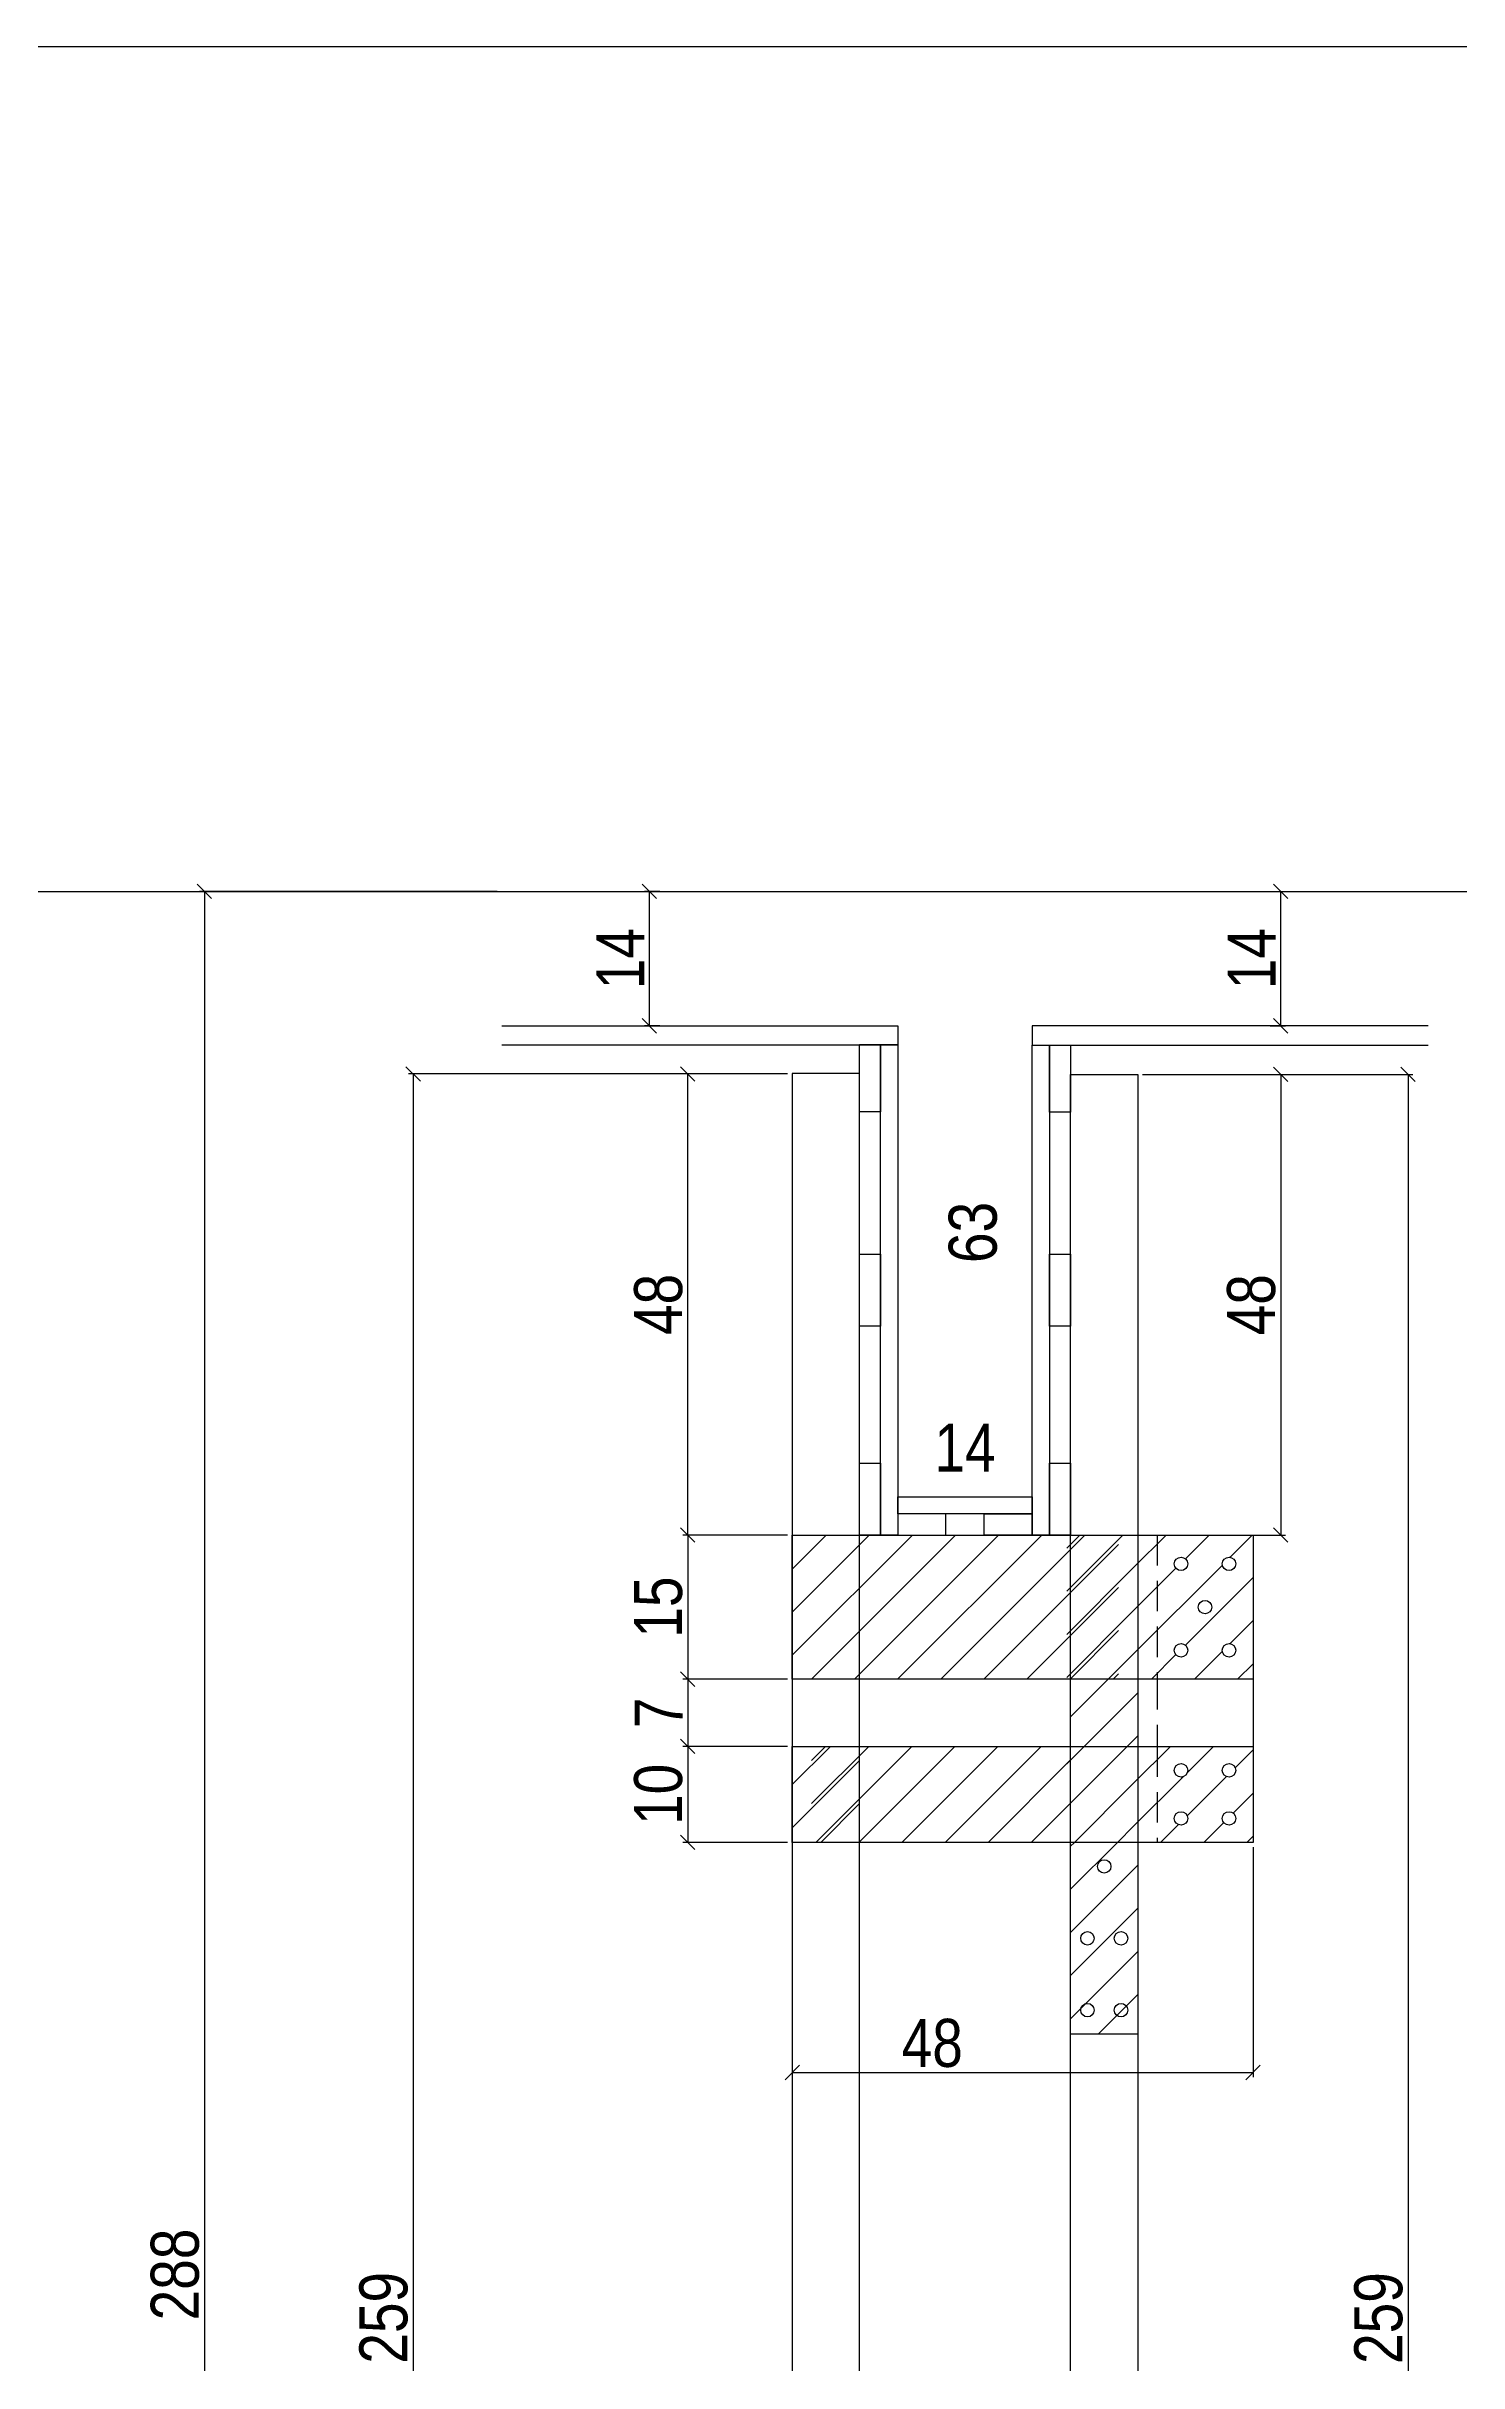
# Model space of a CAD drawing. Extents: x 17311 to 161354, y 153625 to 210355.
# Drawn here: x 20900.7 to 21195, y 206859.5 to 207341.9 of the extents above; entities that cross this region are included whole.
import ezdxf

# ---------------------------------------------------------------- set-up
doc = ezdxf.new("R2010")
doc.units = 0
doc.linetypes.add('DASHED2', pattern=[9.525, 6.35, -3.175])
doc.layers.get('0').update_dxf_attribs({"linetype": 'CONTINUOUS'})
doc.layers.get('DEFPOINTS').update_dxf_attribs({"linetype": 'CONTINUOUS'})
for name, color, linetype in [('COTA', 241, 'CONTINUOUS'), ('detalhes', 4, 'CONTINUOUS'), ('SARR_2.2x10', 60, 'CONTINUOUS'), ('SARR_7x7', 40, 'CONTINUOUS'), ('TIRAS REESCORAMENTO', 252, 'CONTINUOUS'), ('VIGAS', 3, 'CONTINUOUS')]:
    doc.layers.add(name, color=color, linetype=linetype)
doc.styles.add('COTA TECNICA 2X', font='techl___.ttf', dxfattribs={"height": 10})
doc.dimstyles.new('SECAO', dxfattribs={"dimscale": 0.333333, "dimtxt": 5, "dimasz": 9, "dimexe": 3, "dimexo": 3, "dimgap": 3, "dimtad": 1, "dimdec": 1, "dimlfac": 0.5, "dimzin": 12, "dimdsep": 46, "dimtxsty": 'COTA TECNICA 2X', "dimblk1": 'OBLIQUE', "dimblk2": 'OBLIQUE', "dimsah": 1, "dimcen": 0.9, "dimclrd": 4, "dimclre": 4, "dimclrt": 240, "dimadec": 1, "dimazin": 3, "dimtfac": 1, "dimtdec": 1, "dimtmove": 0, "dimatfit": 3, "dimfxl": 1, "dimtolj": 1, "dimtzin": 12, "dimarcsym": 0})
pattern_1 = [(45, (-5081.4804, 9490.995), (-4.49012806, 4.49012806), [])]
pattern_2 = [(45, (-5071.4804, 9490.995), (-4.49012806, 4.49012806), [])]

# ---------------------------------------------------------------- blocks, each defined once
blk = doc.blocks.new('_Oblique')
at = {"color": 0, "linetype": 'ByBlock', "lineweight": -2}
blk.add_line((-0.5, -0.5), (0.5, 0.5), dxfattribs=at)
blk = doc.blocks.new('*D4205')
at = {"layer": 'DEFPOINTS', "color": 0, "transparency": 16777216}
for p in [(21056.12, 207127.86), (20977.16, 206609.77), (21056.12, 206609.77)]:
    blk.add_point(p, dxfattribs=at)
at = {"layer": 'detalhes', "color": 4, "lineweight": -2, "transparency": 16777216}
for p, q in [((21055.12, 207127.86), (20976.16, 207127.86)), ((20977.16, 207127.86), (20977.16, 206609.77)), ((21055.12, 206609.77), (20976.16, 206609.77))]:
    blk.add_line(p, q, dxfattribs=at)
at = {"layer": 'detalhes', "color": 4, "lineweight": -2, "transparency": 16777216, "xscale": 3, "yscale": 3, "zscale": 3}
for p, rotation in [((20977.16, 207127.86), 90), ((20977.16, 206609.77), 270)]:
    blk.add_blockref('_Oblique', p, dxfattribs=dict(at, rotation=rotation))
at = {"layer": 'detalhes', "color": 240, "transparency": 16777216, "insert": (20971.02, 206868.81), "char_height": 10, "attachment_point": 5, "rotation": 90, "style": 'COTA TECNICA 2X'}
blk.add_mtext('\\A1;259', dxfattribs=at)
blk = doc.blocks.new('*D4211')
at = {"layer": 'DEFPOINTS', "color": 0, "transparency": 16777216}
for p in [(21034.35, 207127.86), (21056.12, 207127.86), (21056.12, 207031.81)]:
    blk.add_point(p, dxfattribs=at)
at = {"layer": 'detalhes', "color": 4, "lineweight": -2, "transparency": 16777216}
for p, q in [((21055.12, 207127.86), (21033.35, 207127.86)), ((21034.35, 207031.81), (21034.35, 207127.86)), ((21055.12, 207031.81), (21033.35, 207031.81))]:
    blk.add_line(p, q, dxfattribs=at)
at = {"layer": 'detalhes', "color": 4, "lineweight": -2, "transparency": 16777216, "xscale": 3, "yscale": 3, "zscale": 3}
for p, rotation in [((21034.35, 207127.86), 90), ((21034.35, 207031.81), 270)]:
    blk.add_blockref('_Oblique', p, dxfattribs=dict(at, rotation=rotation))
at = {"layer": 'detalhes', "color": 240, "transparency": 16777216, "insert": (21028.26, 207079.84), "char_height": 10, "attachment_point": 5, "rotation": 90, "style": 'COTA TECNICA 2X'}
blk.add_mtext('\\A1;48', dxfattribs=at)
blk = doc.blocks.new('*D4212')
at = {"layer": 'DEFPOINTS', "color": 0, "transparency": 16777216}
for p in [(21128.12, 207127.74), (21128.12, 207031.81), (21157.88, 207031.81)]:
    blk.add_point(p, dxfattribs=at)
at = {"layer": 'detalhes', "color": 4, "lineweight": -2, "transparency": 16777216}
for p, q in [((21129.12, 207127.74), (21158.88, 207127.74)), ((21157.88, 207127.74), (21157.88, 207031.81)), ((21129.12, 207031.81), (21158.88, 207031.81))]:
    blk.add_line(p, q, dxfattribs=at)
at = {"layer": 'detalhes', "color": 4, "lineweight": -2, "transparency": 16777216, "xscale": 3, "yscale": 3, "zscale": 3}
for p, rotation in [((21157.88, 207127.74), 90), ((21157.88, 207031.81), 270)]:
    blk.add_blockref('_Oblique', p, dxfattribs=dict(at, rotation=rotation))
at = {"layer": 'detalhes', "color": 240, "transparency": 16777216, "insert": (21151.78, 207079.78), "char_height": 10, "attachment_point": 5, "rotation": 90, "style": 'COTA TECNICA 2X'}
blk.add_mtext('\\A1;48', dxfattribs=at)
blk = doc.blocks.new('*D4213')
at = {"layer": 'DEFPOINTS', "color": 0, "transparency": 16777216}
for p in [(20995.64, 207165.86), (20933.66, 206589.77), (21056.12, 206589.77)]:
    blk.add_point(p, dxfattribs=at)
at = {"layer": 'detalhes', "color": 4, "lineweight": -2, "transparency": 16777216}
for p, q in [((20994.64, 207165.86), (20932.66, 207165.86)), ((20933.66, 207165.86), (20933.66, 206589.77)), ((21055.12, 206589.77), (20932.66, 206589.77))]:
    blk.add_line(p, q, dxfattribs=at)
at = {"layer": 'detalhes', "color": 4, "lineweight": -2, "transparency": 16777216, "xscale": 3, "yscale": 3, "zscale": 3}
for p, rotation in [((20933.66, 207165.86), 90), ((20933.66, 206589.77), 270)]:
    blk.add_blockref('_Oblique', p, dxfattribs=dict(at, rotation=rotation))
at = {"layer": 'detalhes', "color": 240, "transparency": 16777216, "insert": (20927.56, 206877.82), "char_height": 10, "attachment_point": 5, "rotation": 90, "style": 'COTA TECNICA 2X'}
blk.add_mtext('\\A1;288', dxfattribs=at)
blk = doc.blocks.new('*D4215')
at = {"layer": 'DEFPOINTS', "color": 0, "transparency": 16777216}
for p in [(21093.16, 207165.86), (21100.01, 207165.86), (21093.16, 207039.81)]:
    blk.add_point(p, dxfattribs=at)
at = {"layer": 'detalhes', "color": 240, "transparency": 16777216, "insert": (21093.79, 207094.84), "char_height": 10, "attachment_point": 5, "rotation": 90, "style": 'COTA TECNICA 2X'}
blk.add_mtext('\\A1;63', dxfattribs=at)
blk = doc.blocks.new('*D4216')
at = {"layer": 'DEFPOINTS', "color": 0, "transparency": 16777216}
for p in [(21078.12, 207043.97), (21106.12, 207043.97), (21106.12, 207043.97)]:
    blk.add_point(p, dxfattribs=at)
at = {"layer": 'detalhes', "color": 240, "transparency": 16777216, "insert": (21092.12, 207050.04), "char_height": 10, "attachment_point": 5, "style": 'COTA TECNICA 2X'}
blk.add_mtext('\\A1;14', dxfattribs=at)
blk = doc.blocks.new('*D4218')
at = {"layer": 'DEFPOINTS', "color": 0, "transparency": 16777216}
for p in [(21056.12, 206991.81), (21152.12, 206967.81), (21152.12, 206919.89)]:
    blk.add_point(p, dxfattribs=at)
at = {"layer": 'detalhes', "color": 4, "lineweight": -2, "transparency": 16777216}
for p, q in [((21056.12, 206990.81), (21056.12, 206918.89)), ((21152.12, 206966.81), (21152.12, 206918.89)), ((21056.12, 206919.89), (21152.12, 206919.89))]:
    blk.add_line(p, q, dxfattribs=at)
at = {"layer": 'detalhes', "color": 4, "lineweight": -2, "transparency": 16777216, "xscale": 3, "yscale": 3, "zscale": 3, "rotation": 180}
blk.add_blockref('_Oblique', (21056.12, 206919.89), dxfattribs=at)
at = {"layer": 'detalhes', "color": 4, "lineweight": -2, "transparency": 16777216, "xscale": 3, "yscale": 3, "zscale": 3}
blk.add_blockref('_Oblique', (21152.12, 206919.89), dxfattribs=at)
at = {"layer": 'detalhes', "color": 240, "transparency": 16777216, "insert": (21085.3, 206925.99), "char_height": 10, "attachment_point": 5, "style": 'COTA TECNICA 2X'}
blk.add_mtext('\\A1;48', dxfattribs=at)
blk = doc.blocks.new('*D4219')
at = {"layer": 'DEFPOINTS', "color": 0, "transparency": 16777216}
for p in [(21154.72, 207165.86), (21157.88, 207165.86), (21154.72, 207137.86)]:
    blk.add_point(p, dxfattribs=at)
at = {"layer": 'detalhes', "color": 4, "lineweight": -2, "transparency": 16777216}
for p, q in [((21155.72, 207165.86), (21158.88, 207165.86)), ((21157.88, 207137.86), (21157.88, 207165.86)), ((21155.72, 207137.86), (21158.88, 207137.86))]:
    blk.add_line(p, q, dxfattribs=at)
at = {"layer": 'detalhes', "color": 4, "lineweight": -2, "transparency": 16777216, "xscale": 3, "yscale": 3, "zscale": 3}
for p, rotation in [((21157.88, 207165.86), 90), ((21157.88, 207137.86), 270)]:
    blk.add_blockref('_Oblique', p, dxfattribs=dict(at, rotation=rotation))
at = {"layer": 'detalhes', "color": 240, "transparency": 16777216, "insert": (21151.8, 207151.86), "char_height": 10, "attachment_point": 5, "rotation": 90, "style": 'COTA TECNICA 2X'}
blk.add_mtext('\\A1;14', dxfattribs=at)
blk = doc.blocks.new('*D4220')
at = {"layer": 'DEFPOINTS', "color": 0, "transparency": 16777216}
for p in [(21129.12, 207127.74), (21129.12, 206609.77), (21184.42, 206609.77)]:
    blk.add_point(p, dxfattribs=at)
at = {"layer": 'detalhes', "color": 4, "lineweight": -2, "transparency": 16777216}
for p, q in [((21130.12, 207127.74), (21185.42, 207127.74)), ((21184.42, 207127.74), (21184.42, 206609.77)), ((21130.12, 206609.77), (21185.42, 206609.77))]:
    blk.add_line(p, q, dxfattribs=at)
at = {"layer": 'detalhes', "color": 4, "lineweight": -2, "transparency": 16777216, "xscale": 3, "yscale": 3, "zscale": 3}
for p, rotation in [((21184.42, 207127.74), 90), ((21184.42, 206609.77), 270)]:
    blk.add_blockref('_Oblique', p, dxfattribs=dict(at, rotation=rotation))
at = {"layer": 'detalhes', "color": 240, "transparency": 16777216, "insert": (21178.28, 206868.75), "char_height": 10, "attachment_point": 5, "rotation": 90, "style": 'COTA TECNICA 2X'}
blk.add_mtext('\\A1;259', dxfattribs=at)
blk = doc.blocks.new('*D4222')
at = {"layer": 'DEFPOINTS', "color": 0, "transparency": 16777216}
for p in [(21056.12, 207031.81), (21034.35, 207001.81), (21056.12, 207001.81)]:
    blk.add_point(p, dxfattribs=at)
at = {"layer": 'detalhes', "color": 4, "lineweight": -2, "transparency": 16777216}
for p, q in [((21055.12, 207031.81), (21033.35, 207031.81)), ((21034.35, 207031.81), (21034.35, 207001.81)), ((21055.12, 207001.81), (21033.35, 207001.81))]:
    blk.add_line(p, q, dxfattribs=at)
at = {"layer": 'detalhes', "color": 4, "lineweight": -2, "transparency": 16777216, "xscale": 3, "yscale": 3, "zscale": 3}
for p, rotation in [((21034.35, 207031.81), 90), ((21034.35, 207001.81), 270)]:
    blk.add_blockref('_Oblique', p, dxfattribs=dict(at, rotation=rotation))
at = {"layer": 'detalhes', "color": 240, "transparency": 16777216, "insert": (21028.24, 207016.81), "char_height": 10, "attachment_point": 5, "rotation": 90, "style": 'COTA TECNICA 2X'}
blk.add_mtext('\\A1;15', dxfattribs=at)
blk = doc.blocks.new('*D4223')
at = {"layer": 'DEFPOINTS', "color": 0, "transparency": 16777216}
for p in [(21056.12, 206987.81), (21034.35, 206967.81), (21056.12, 206967.81)]:
    blk.add_point(p, dxfattribs=at)
at = {"layer": 'detalhes', "color": 4, "lineweight": -2, "transparency": 16777216}
for p, q in [((21055.12, 206987.81), (21033.35, 206987.81)), ((21034.35, 206987.81), (21034.35, 206967.81)), ((21055.12, 206967.81), (21033.35, 206967.81))]:
    blk.add_line(p, q, dxfattribs=at)
at = {"layer": 'detalhes', "color": 4, "lineweight": -2, "transparency": 16777216, "xscale": 3, "yscale": 3, "zscale": 3}
for p, rotation in [((21034.35, 206987.81), 90), ((21034.35, 206967.81), 270)]:
    blk.add_blockref('_Oblique', p, dxfattribs=dict(at, rotation=rotation))
at = {"layer": 'detalhes', "color": 240, "transparency": 16777216, "insert": (21028.25, 206977.81), "char_height": 10, "attachment_point": 5, "rotation": 90, "style": 'COTA TECNICA 2X'}
blk.add_mtext('\\A1;10', dxfattribs=at)
blk = doc.blocks.new('*D4224')
at = {"layer": 'DEFPOINTS', "color": 0, "transparency": 16777216}
for p in [(21056.12, 207001.81), (21034.35, 206987.81), (21056.12, 206987.81)]:
    blk.add_point(p, dxfattribs=at)
at = {"layer": 'detalhes', "color": 4, "lineweight": -2, "transparency": 16777216}
for p, q in [((21055.12, 207001.81), (21033.35, 207001.81)), ((21034.35, 207001.81), (21034.35, 206987.81)), ((21055.12, 206987.81), (21033.35, 206987.81))]:
    blk.add_line(p, q, dxfattribs=at)
at = {"layer": 'detalhes', "color": 4, "lineweight": -2, "transparency": 16777216, "xscale": 3, "yscale": 3, "zscale": 3}
for p, rotation in [((21034.35, 207001.81), 90), ((21034.35, 206987.81), 270)]:
    blk.add_blockref('_Oblique', p, dxfattribs=dict(at, rotation=rotation))
at = {"layer": 'detalhes', "color": 240, "transparency": 16777216, "insert": (21028.28, 206994.81), "char_height": 10, "attachment_point": 5, "rotation": 90, "style": 'COTA TECNICA 2X'}
blk.add_mtext('\\A1;7', dxfattribs=at)
blk = doc.blocks.new('*D4225')
at = {"layer": 'DEFPOINTS', "color": 0, "transparency": 16777216}
for p in [(21026.37, 207165.86), (21029.53, 207165.86), (21029.53, 207137.86)]:
    blk.add_point(p, dxfattribs=at)
at = {"layer": 'detalhes', "color": 4, "lineweight": -2, "transparency": 16777216}
for p, q in [((21028.53, 207165.86), (21025.37, 207165.86)), ((21026.37, 207137.86), (21026.37, 207165.86)), ((21028.53, 207137.86), (21025.37, 207137.86))]:
    blk.add_line(p, q, dxfattribs=at)
at = {"layer": 'detalhes', "color": 4, "lineweight": -2, "transparency": 16777216, "xscale": 3, "yscale": 3, "zscale": 3}
for p, rotation in [((21026.37, 207165.86), 90), ((21026.37, 207137.86), 270)]:
    blk.add_blockref('_Oblique', p, dxfattribs=dict(at, rotation=rotation))
at = {"layer": 'detalhes', "color": 240, "transparency": 16777216, "insert": (21020.3, 207151.86), "char_height": 10, "attachment_point": 5, "rotation": 90, "style": 'COTA TECNICA 2X'}
blk.add_mtext('\\A1;14', dxfattribs=at)

msp = doc.modelspace()

# ---------------------------------------------------------------- hatches: boundary and pattern name
at = {"layer": 'COTA'}
h = msp.add_hatch(dxfattribs=at)
h.set_pattern_fill('ANSI31', color=256, scale=2, style=0)
h.set_pattern_definition(pattern_2)
h.paths.add_polyline_path([(21124.12, 207031.81), (21056.12, 207031.81), (21056.12, 207001.81), (21124.12, 207001.81)])
h = msp.add_hatch(dxfattribs=at)
h.set_pattern_fill('ANSI31', color=256, scale=2, style=0)
h.set_pattern_definition(pattern_1)
h.paths.add_polyline_path([(21127.32, 207031.81), (21113.32, 207031.81), (21113.32, 207001.81), (21127.32, 207001.81)])
h = msp.add_hatch(dxfattribs=at)
h.set_pattern_fill('ANSI31', color=256, scale=2, style=0)
h.set_pattern_definition(pattern_1)
h.paths.add_polyline_path([(21152.12, 207031.81), (21127.32, 207031.81), (21127.32, 207001.81), (21152.12, 207001.81)])
h.paths.add_polyline_path([(21138.52, 207007.81, -1), (21135.72, 207007.81, -1)], flags=16)
h.paths.add_polyline_path([(21140.72, 207016.81, -1), (21143.52, 207016.81, -1)], flags=16)
h.paths.add_polyline_path([(21135.72, 207025.81, -1), (21138.52, 207025.81, -1)], flags=16)
h.paths.add_polyline_path([(21148.52, 207007.81, -1), (21145.72, 207007.81, -1)], flags=16)
h.paths.add_polyline_path([(21145.72, 207025.81, -1), (21148.52, 207025.81, -1)], flags=16)
h = msp.add_hatch(dxfattribs=at)
h.set_pattern_fill('ANSI31', color=256, scale=2, style=0)
h.set_pattern_definition(pattern_1)
h.paths.add_polyline_path([(21114.12, 207001.81), (21114.12, 206987.81), (21128.12, 206987.81), (21128.12, 207001.81)])
h = msp.add_hatch(dxfattribs=at)
h.set_pattern_fill('ANSI31', color=256, scale=2, style=0)
h.set_pattern_definition(pattern_2)
h.paths.add_polyline_path([(21070.12, 206987.81), (21056.12, 206987.81), (21056.12, 206967.81), (21070.12, 206967.81)])
h = msp.add_hatch(dxfattribs=at)
h.set_pattern_fill('ANSI31', color=256, scale=2, style=0)
h.set_pattern_definition(pattern_1)
h.paths.add_polyline_path([(21114.12, 206987.81), (21060.12, 206987.81), (21060.12, 206967.81), (21114.12, 206967.81)])
h = msp.add_hatch(dxfattribs=at)
h.set_pattern_fill('ANSI31', color=256, scale=2, style=0)
h.set_pattern_definition(pattern_1)
h.paths.add_polyline_path([(21127.32, 206987.81), (21113.32, 206987.81), (21113.32, 206967.81), (21127.32, 206967.81)])
h = msp.add_hatch(dxfattribs=at)
h.set_pattern_fill('ANSI31', color=256, scale=2, style=0)
h.set_pattern_definition(pattern_1)
h.paths.add_polyline_path([(21152.12, 206987.81), (21127.32, 206987.81), (21127.32, 206967.81), (21152.12, 206967.81)])
h.paths.add_polyline_path([(21135.72, 206982.81, -1), (21138.52, 206982.81, -1)], flags=16)
h.paths.add_polyline_path([(21138.52, 206972.81, -1), (21135.72, 206972.81, -1)], flags=16)
h.paths.add_polyline_path([(21145.72, 206982.81, -1), (21148.52, 206982.81, -1)], flags=16)
h.paths.add_polyline_path([(21148.52, 206972.81, -1), (21145.72, 206972.81, -1)], flags=16)
h = msp.add_hatch(dxfattribs=at)
h.set_pattern_fill('ANSI31', color=256, scale=2, style=0)
h.set_pattern_definition(pattern_1)
h.paths.add_polyline_path([(21114.12, 206927.87), (21128.12, 206927.87), (21128.12, 206967.81), (21114.12, 206967.81)])

# ---------------------------------------------------------------- linework, layer by layer
at = {"linetype": 'Continuous'}
msp.add_line((21152.12, 207001.81), (21152.12, 206987.81), dxfattribs=at)
msp.add_line((21128.12, 206927.87), (21114.12, 206927.87))
for centre in [(21137.12, 207025.81), (21147.12, 207025.81), (21142.12, 207016.81), (21137.12, 207007.81), (21147.12, 207007.81), (21137.12, 206982.81), (21147.12, 206982.81), (21137.12, 206972.81), (21147.12, 206972.81), (21121.12, 206962.81), (21117.62, 206947.84), (21124.62, 206947.84), (21117.62, 206932.87), (21124.62, 206932.87)]:
    msp.add_circle(centre, 1.4)
at = {"layer": 'COTA', "linetype": 'DASHED2'}
for p, q in [((21132.12, 207031.81), (21132.12, 207001.81)), ((21132.12, 207001.81), (21132.12, 206987.81)), ((21132.12, 206987.81), (21132.12, 206967.81))]:
    msp.add_line(p, q, dxfattribs=at)
at = {"layer": 'SARR_2.2x10', "linetype": 'Continuous'}
for points in [[(21152.12, 207001.81), (21056.12, 207001.81), (21056.12, 207031.81), (21152.12, 207031.81)], [(21152.12, 206967.81), (21056.12, 206967.81), (21056.12, 206987.81), (21152.12, 206987.81)]]:
    msp.add_lwpolyline(points, close=True, dxfattribs=at)
at = {"layer": 'SARR_7x7', "linetype": 'Continuous'}
for points in [[(21056.12, 206609.77), (21070.12, 206609.77), (21070.12, 207127.96), (21056.12, 207127.96)], [(21128.12, 206609.77), (21114.12, 206609.77), (21114.12, 207127.74), (21128.12, 207127.74)]]:
    msp.add_lwpolyline(points, close=True, dxfattribs=at)
at = {"layer": 'TIRAS REESCORAMENTO', "linetype": 'ByBlock'}
for p, q in [((22518.59, 207165.77), (17744.1, 207165.77)), ((20995.64, 207165.86), (21189.09, 207165.86)), ((21106.12, 207133.86), (21188.6, 207133.86))]:
    msp.add_line(p, q, dxfattribs=at)
for points in [[(20995.64, 207137.86), (21078.12, 207137.86), (21078.12, 207133.86), (20995.64, 207133.86)], [(21188.6, 207137.86), (21106.12, 207137.86), (21106.12, 207133.86), (21188.6, 207133.86)], [(21078.12, 207031.81), (21074.52, 207031.81), (21074.52, 207133.96), (21078.12, 207133.96), (21078.12, 207031.81)], [(21109.72, 207031.81), (21106.12, 207031.81), (21106.12, 207133.86), (21109.72, 207133.86), (21109.72, 207031.81)]]:
    msp.add_lwpolyline(points, dxfattribs=at)
for points in [[(21070.12, 207133.96), (21074.52, 207133.96), (21074.52, 207119.96), (21070.12, 207119.96)], [(21109.72, 207133.86), (21114.12, 207133.86), (21114.12, 207119.86), (21109.72, 207119.86)], [(21070.12, 207090.34), (21074.52, 207090.34), (21074.52, 207075.34), (21070.12, 207075.34)], [(21109.72, 207090.34), (21114.12, 207090.34), (21114.12, 207075.34), (21109.72, 207075.34)], [(21070.12, 207046.81), (21074.52, 207046.81), (21074.52, 207031.81), (21070.12, 207031.81)], [(21109.72, 207046.81), (21114.12, 207046.81), (21114.12, 207031.81), (21109.72, 207031.81)], [(21106.12, 207036.21), (21078.12, 207036.21), (21078.12, 207039.81), (21106.12, 207039.81)], [(21088.12, 207031.81), (21088.12, 207036.21), (21078.12, 207036.21), (21078.12, 207031.81)], [(21096.09, 207031.81), (21096.09, 207036.21), (21106.12, 207036.21), (21106.12, 207031.81)]]:
    msp.add_lwpolyline(points, close=True, dxfattribs=at)
at = {"layer": 'VIGAS', "color": 5}
msp.add_lwpolyline([(21324.97, 206377.07), (20728.16, 206377.07), (20728.16, 207341.85), (21324.97, 207341.85)], close=True, dxfattribs=at)

# ---------------------------------------------------------------- dimensions: what is measured, and where the dimension line sits
at = {"layer": 'detalhes', "color": 3}
for base, p1, p2, picture, middle in [((20933.66, 206589.77), (20995.64, 207165.86), (21056.12, 206589.77), '*D4213', (20927.56, 206877.82)), ((21026.37, 207165.86), (21029.53, 207137.86), (21029.53, 207165.86), '*D4225', (21020.3, 207151.86)), ((21157.88, 207165.86), (21154.72, 207137.86), (21154.72, 207165.86), '*D4219', (21151.8, 207151.86)), ((20977.16, 206609.77), (21056.12, 207127.86), (21056.12, 206609.77), '*D4205', (20971.02, 206868.81)), ((21034.35, 207127.86), (21056.12, 207031.81), (21056.12, 207127.86), '*D4211', (21028.26, 207079.84)), ((21157.88, 207031.81), (21128.12, 207127.74), (21128.12, 207031.81), '*D4212', (21151.78, 207079.78)), ((21184.42, 206609.77), (21129.12, 207127.74), (21129.12, 206609.77), '*D4220', (21178.28, 206868.75)), ((21034.35, 207001.81), (21056.12, 207031.81), (21056.12, 207001.81), '*D4222', (21028.24, 207016.81)), ((21034.35, 206987.81), (21056.12, 207001.81), (21056.12, 206987.81), '*D4224', (21028.28, 206994.81)), ((21034.35, 206967.81), (21056.12, 206987.81), (21056.12, 206967.81), '*D4223', (21028.25, 206977.81))]:
    dim = msp.add_linear_dim(base=base, p1=p1, p2=p2, angle=90, dimstyle='SECAO', dxfattribs=at)
    dim.commit()
    dim.dimension.update_dxf_attribs({"geometry": picture, "text_midpoint": middle})
dim = msp.add_linear_dim(base=(21100.01, 207165.86), p1=(21093.16, 207039.81), p2=(21093.16, 207165.86), angle=90, dimstyle='SECAO', override={"dimse1": 1, "dimse2": 1, "dimsd1": 1, "dimsd2": 1}, dxfattribs=at)
dim.commit()
dim.dimension.update_dxf_attribs({"geometry": '*D4215', "text_midpoint": (21100.01, 207094.84), "dimtype": 160})
dim = msp.add_linear_dim(base=(21106.12, 207043.97), p1=(21078.12, 207043.97), p2=(21106.12, 207043.97), dimstyle='SECAO', override={"dimse1": 1, "dimse2": 1, "dimsd1": 1, "dimsd2": 1}, dxfattribs=at)
dim.commit()
dim.dimension.update_dxf_attribs({"geometry": '*D4216', "text_midpoint": (21092.12, 207050.04)})
dim = msp.add_linear_dim(base=(21152.12, 206919.89), p1=(21056.12, 206991.81), p2=(21152.12, 206967.81), dimstyle='SECAO', dxfattribs=at)
dim.commit()
dim.dimension.update_dxf_attribs({"geometry": '*D4218', "text_midpoint": (21085.3, 206919.89), "dimtype": 160})

doc.saveas('drawing.dxf')
